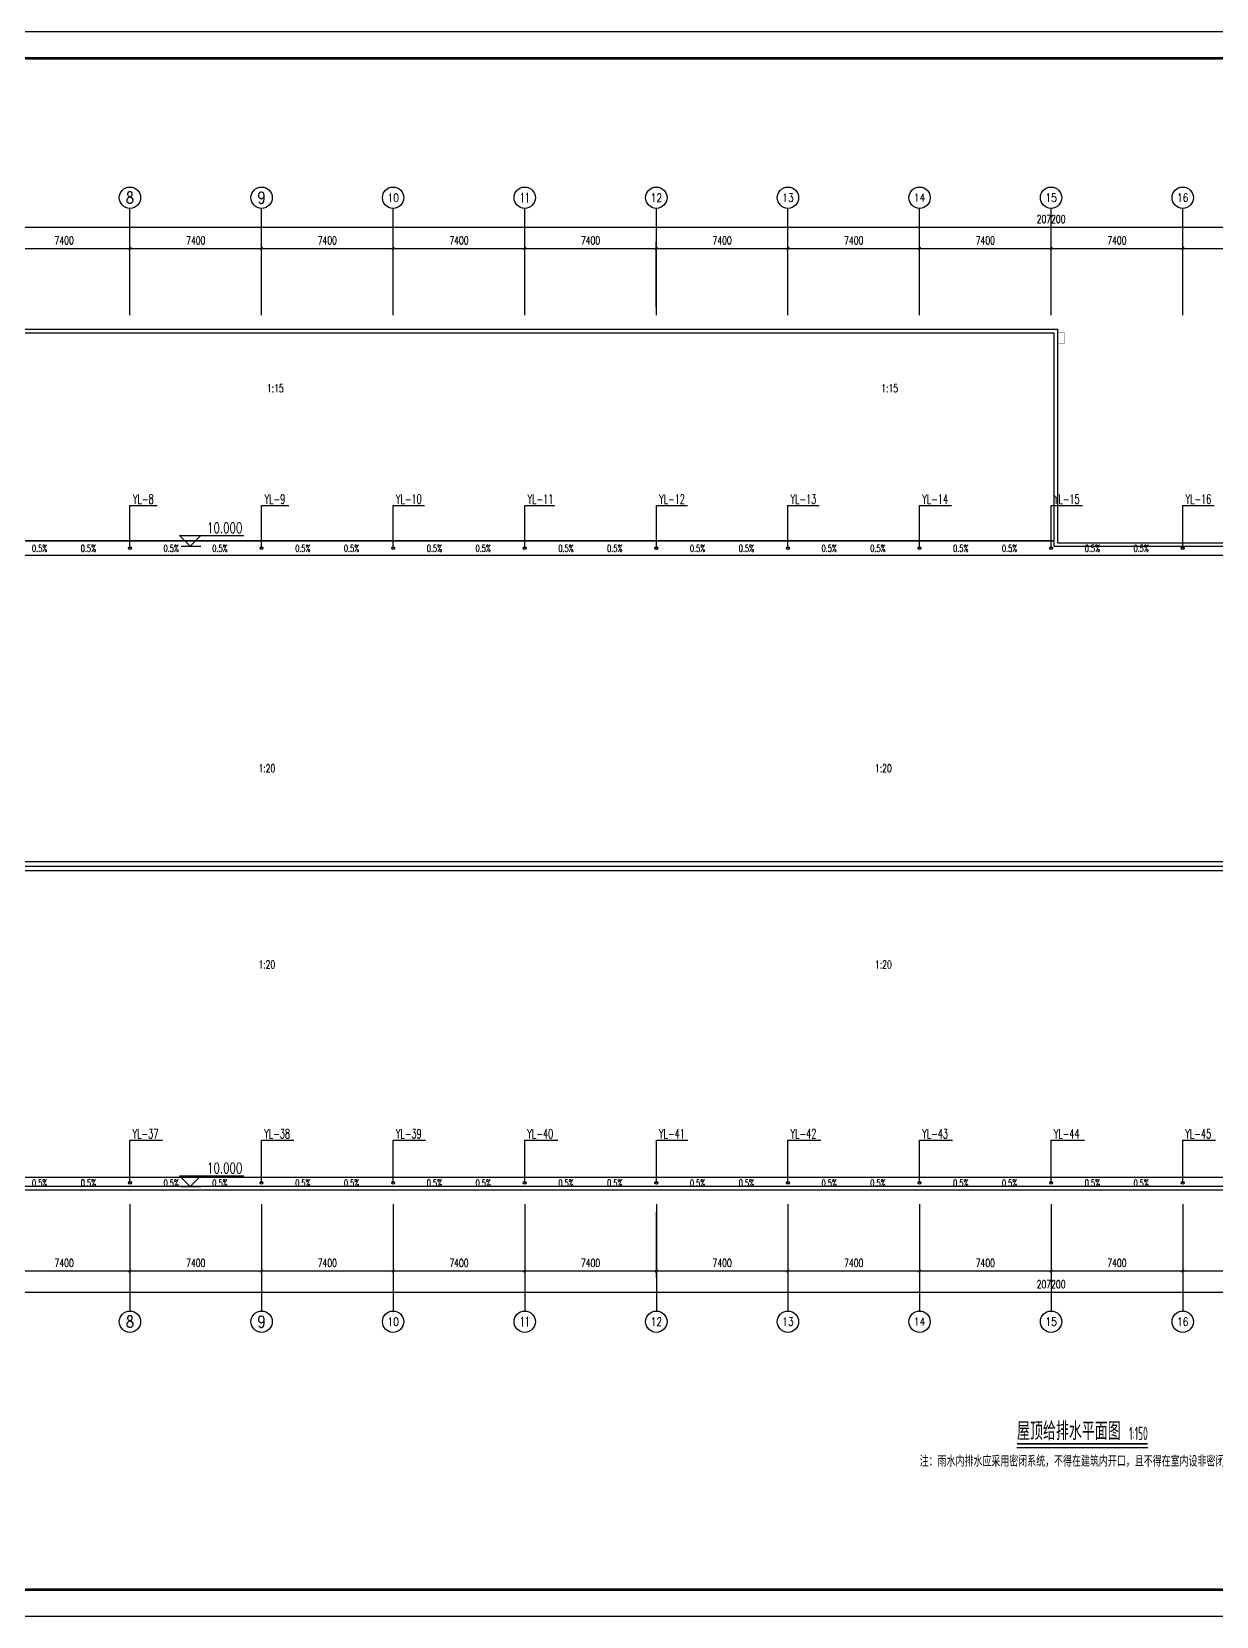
# Model space of a CAD drawing. Extents: x -409572 to -157272, y 600795 to 878326.
# Drawn here: x -344045 to -277429, y 600795 to 689895 of the extents above; entities that cross this region are included whole.
import ezdxf
from ezdxf.enums import TextEntityAlignment as Align

# ---------------------------------------------------------------- set-up
doc = ezdxf.new("R2010")
doc.units = 0
doc.header["$LTSCALE"] = 1000
doc.header["$MEASUREMENT"] = 0
doc.linetypes.add('PHANTOM2', pattern=[1.25, 0.625, -0.125, 0.125, -0.125, 0.125, -0.125])
doc.layers.get('0').update_dxf_attribs({"linetype": 'CONTINUOUS'})
doc.layers.get('DEFPOINTS').update_dxf_attribs({"linetype": 'CONTINUOUS'})
for name, color, linetype in [('AXIS', 3, 'CONTINUOUS'), ('AXIS_TEXT', 7, 'CONTINUOUS'), ('DIM_ELEV', 3, 'CONTINUOUS'), ('DIM_SYMB', 3, 'CONTINUOUS'), ('DIM_雨水', 3, 'CONTINUOUS'), ('PUB_TEXT', 7, 'CONTINUOUS'), ('PUB_TITLE', 4, 'CONTINUOUS'), ('TWT_TEXT', 7, 'CONTINUOUS'), ('VPIPE-雨水', 4, 'PHANTOM2'), ('WIRE-照明', 1, 'CONTINUOUS')]:
    doc.layers.add(name, color=color, linetype=linetype)
doc.styles.add('_TCH_AXIS', font='COMPLEX', dxfattribs={"bigfont": 'GBCBIG'})
doc.styles.add('_TCH_DIM', font='SIMPLEX', dxfattribs={"bigfont": 'GBCBIG'})
doc.styles.add('_TWT_SERIAL', font='COMPLEX', dxfattribs={"width": 0.8, "height": 3.5, "bigfont": 'HZTXT'})
doc.styles.add('COMPLEX', font='COMPLEX')
doc.styles.add('DIM_FONT', font='SIMPLEX.shx', dxfattribs={"width": 0.7})
doc.styles.get("Standard").update_dxf_attribs({"font": 'GBENOR', "bigfont": 'GBCBIG'})
doc.styles.add('STY53', font='COMPLEX', dxfattribs={"width": 0.6, "bigfont": 'HZTXT'})
doc.dimstyles.new('DIMN150', dxfattribs={"dimscale": 1.5, "dimtxt": 300, "dimasz": 100, "dimexe": 250, "dimexo": 300, "dimgap": 150, "dimtad": 1, "dimdec": 0, "dimzin": 0, "dimtxsty": 'DIM_FONT', "dimblk": 'ARCHTICK', "dimcen": 0.09, "dimclrt": 7, "dimazin": 3, "dimtfac": 1, "dimtdec": 0, "dimtix": 1, "dimtmove": 0, "dimatfit": 3, "dimtolj": 1, "dimtzin": 0})

# ---------------------------------------------------------------- blocks, each defined once
blk = doc.blocks.new('_AXISO')
blk.add_circle((0, 0), 0.5)
at = {"layer": 'AXIS_TEXT', "style": 'COMPLEX', "width": 1.041667}
blk.add_attdef('A', text='', height=0.56, dxfattribs=at).set_placement((-0.25, -0.28), (0.25, -0.28), align=Align.FIT)
blk = doc.blocks.new('_ARCHTICK')
at = {"color": 0, "linetype": 'BYBLOCK', "const_width": 0.4}
blk.add_lwpolyline([(-0.5, -0.5), (0.5, 0.5)], dxfattribs=at)
blk = doc.blocks.new('*D118')
at = {"layer": 'AXIS', "color": 0}
for p, q in [((-390319, 542750), (-390319, 537875)), ((-183119, 542750), (-183119, 537875)), ((-390319, 538250), (-183119, 538250))]:
    blk.add_line(p, q, dxfattribs=at)
at = {"layer": 'DEFPOINTS', "color": 0}
for p in [(-390319, 543200), (-183119, 543200), (-183119, 538250)]:
    blk.add_point(p, dxfattribs=at)
at = {"layer": 'AXIS', "color": 0, "xscale": 150, "yscale": 150, "zscale": 150, "rotation": 180}
blk.add_blockref('_ARCHTICK', (-390319, 538250), dxfattribs=at)
at = {"layer": 'AXIS', "color": 0, "xscale": 150, "yscale": 150, "zscale": 150}
blk.add_blockref('_ARCHTICK', (-183119, 538250), dxfattribs=at)
at = {"layer": 'AXIS', "color": 7, "insert": (-286719, 538700), "char_height": 450, "attachment_point": 5, "style": 'DIM_FONT'}
blk.add_mtext('\\A1;207200', dxfattribs=at)
blk = doc.blocks.new('*D125')
at = {"layer": 'AXIS', "color": 0}
for p, q in [((-345919, 542750), (-345919, 539075)), ((-338519, 542750), (-338519, 539075)), ((-345919, 539450), (-338519, 539450))]:
    blk.add_line(p, q, dxfattribs=at)
at = {"layer": 'DEFPOINTS', "color": 0}
for p in [(-345919, 543200), (-338519, 543200), (-338519, 539450)]:
    blk.add_point(p, dxfattribs=at)
at = {"layer": 'AXIS', "color": 0, "xscale": 150, "yscale": 150, "zscale": 150, "rotation": 180}
blk.add_blockref('_ARCHTICK', (-345919, 539450), dxfattribs=at)
at = {"layer": 'AXIS', "color": 0, "xscale": 150, "yscale": 150, "zscale": 150}
blk.add_blockref('_ARCHTICK', (-338519, 539450), dxfattribs=at)
at = {"layer": 'AXIS', "color": 7, "insert": (-342219, 539900), "char_height": 450, "attachment_point": 5, "style": 'DIM_FONT'}
blk.add_mtext('\\A1;7400', dxfattribs=at)
blk = doc.blocks.new('*D126')
at = {"layer": 'AXIS', "color": 0}
for p, q in [((-338519, 542750), (-338519, 539075)), ((-331119, 542750), (-331119, 539075)), ((-338519, 539450), (-331119, 539450))]:
    blk.add_line(p, q, dxfattribs=at)
at = {"layer": 'DEFPOINTS', "color": 0}
for p in [(-338519, 543200), (-331119, 543200), (-331119, 539450)]:
    blk.add_point(p, dxfattribs=at)
at = {"layer": 'AXIS', "color": 0, "xscale": 150, "yscale": 150, "zscale": 150, "rotation": 180}
blk.add_blockref('_ARCHTICK', (-338519, 539450), dxfattribs=at)
at = {"layer": 'AXIS', "color": 0, "xscale": 150, "yscale": 150, "zscale": 150}
blk.add_blockref('_ARCHTICK', (-331119, 539450), dxfattribs=at)
at = {"layer": 'AXIS', "color": 7, "insert": (-334819, 539900), "char_height": 450, "attachment_point": 5, "style": 'DIM_FONT'}
blk.add_mtext('\\A1;7400', dxfattribs=at)
blk = doc.blocks.new('*D127')
at = {"layer": 'AXIS', "color": 0}
for p, q in [((-331119, 542750), (-331119, 539075)), ((-323719, 542750), (-323719, 539075)), ((-331119, 539450), (-323719, 539450))]:
    blk.add_line(p, q, dxfattribs=at)
at = {"layer": 'DEFPOINTS', "color": 0}
for p in [(-331119, 543200), (-323719, 543200), (-323719, 539450)]:
    blk.add_point(p, dxfattribs=at)
at = {"layer": 'AXIS', "color": 0, "xscale": 150, "yscale": 150, "zscale": 150, "rotation": 180}
blk.add_blockref('_ARCHTICK', (-331119, 539450), dxfattribs=at)
at = {"layer": 'AXIS', "color": 0, "xscale": 150, "yscale": 150, "zscale": 150}
blk.add_blockref('_ARCHTICK', (-323719, 539450), dxfattribs=at)
at = {"layer": 'AXIS', "color": 7, "insert": (-327419, 539900), "char_height": 450, "attachment_point": 5, "style": 'DIM_FONT'}
blk.add_mtext('\\A1;7400', dxfattribs=at)
blk = doc.blocks.new('*D128')
at = {"layer": 'AXIS', "color": 0}
for p, q in [((-323719, 542750), (-323719, 539075)), ((-316319, 542750), (-316319, 539075)), ((-323719, 539450), (-316319, 539450))]:
    blk.add_line(p, q, dxfattribs=at)
at = {"layer": 'DEFPOINTS', "color": 0}
for p in [(-323719, 543200), (-316319, 543200), (-316319, 539450)]:
    blk.add_point(p, dxfattribs=at)
at = {"layer": 'AXIS', "color": 0, "xscale": 150, "yscale": 150, "zscale": 150, "rotation": 180}
blk.add_blockref('_ARCHTICK', (-323719, 539450), dxfattribs=at)
at = {"layer": 'AXIS', "color": 0, "xscale": 150, "yscale": 150, "zscale": 150}
blk.add_blockref('_ARCHTICK', (-316319, 539450), dxfattribs=at)
at = {"layer": 'AXIS', "color": 7, "insert": (-320019, 539900), "char_height": 450, "attachment_point": 5, "style": 'DIM_FONT'}
blk.add_mtext('\\A1;7400', dxfattribs=at)
blk = doc.blocks.new('*D129')
at = {"layer": 'AXIS', "color": 0}
for p, q in [((-316319, 542750), (-316319, 539075)), ((-308919, 542750), (-308919, 539075)), ((-316319, 539450), (-308919, 539450))]:
    blk.add_line(p, q, dxfattribs=at)
at = {"layer": 'DEFPOINTS', "color": 0}
for p in [(-316319, 543200), (-308919, 543200), (-308919, 539450)]:
    blk.add_point(p, dxfattribs=at)
at = {"layer": 'AXIS', "color": 0, "xscale": 150, "yscale": 150, "zscale": 150, "rotation": 180}
blk.add_blockref('_ARCHTICK', (-316319, 539450), dxfattribs=at)
at = {"layer": 'AXIS', "color": 0, "xscale": 150, "yscale": 150, "zscale": 150}
blk.add_blockref('_ARCHTICK', (-308919, 539450), dxfattribs=at)
at = {"layer": 'AXIS', "color": 7, "insert": (-312619, 539900), "char_height": 450, "attachment_point": 5, "style": 'DIM_FONT'}
blk.add_mtext('\\A1;7400', dxfattribs=at)
blk = doc.blocks.new('*D130')
at = {"layer": 'AXIS', "color": 0}
for p, q in [((-308919, 542750), (-308919, 539075)), ((-301519, 542750), (-301519, 539075)), ((-308919, 539450), (-301519, 539450))]:
    blk.add_line(p, q, dxfattribs=at)
at = {"layer": 'DEFPOINTS', "color": 0}
for p in [(-308919, 543200), (-301519, 543200), (-301519, 539450)]:
    blk.add_point(p, dxfattribs=at)
at = {"layer": 'AXIS', "color": 0, "xscale": 150, "yscale": 150, "zscale": 150, "rotation": 180}
blk.add_blockref('_ARCHTICK', (-308919, 539450), dxfattribs=at)
at = {"layer": 'AXIS', "color": 0, "xscale": 150, "yscale": 150, "zscale": 150}
blk.add_blockref('_ARCHTICK', (-301519, 539450), dxfattribs=at)
at = {"layer": 'AXIS', "color": 7, "insert": (-305219, 539900), "char_height": 450, "attachment_point": 5, "style": 'DIM_FONT'}
blk.add_mtext('\\A1;7400', dxfattribs=at)
blk = doc.blocks.new('*D131')
at = {"layer": 'AXIS', "color": 0}
for p, q in [((-301519, 542750), (-301519, 539075)), ((-294119, 542750), (-294119, 539075)), ((-301519, 539450), (-294119, 539450))]:
    blk.add_line(p, q, dxfattribs=at)
at = {"layer": 'DEFPOINTS', "color": 0}
for p in [(-301519, 543200), (-294119, 543200), (-294119, 539450)]:
    blk.add_point(p, dxfattribs=at)
at = {"layer": 'AXIS', "color": 0, "xscale": 150, "yscale": 150, "zscale": 150, "rotation": 180}
blk.add_blockref('_ARCHTICK', (-301519, 539450), dxfattribs=at)
at = {"layer": 'AXIS', "color": 0, "xscale": 150, "yscale": 150, "zscale": 150}
blk.add_blockref('_ARCHTICK', (-294119, 539450), dxfattribs=at)
at = {"layer": 'AXIS', "color": 7, "insert": (-297819, 539900), "char_height": 450, "attachment_point": 5, "style": 'DIM_FONT'}
blk.add_mtext('\\A1;7400', dxfattribs=at)
blk = doc.blocks.new('*D132')
at = {"layer": 'AXIS', "color": 0}
for p, q in [((-294119, 542750), (-294119, 539075)), ((-286719, 542750), (-286719, 539075)), ((-294119, 539450), (-286719, 539450))]:
    blk.add_line(p, q, dxfattribs=at)
at = {"layer": 'DEFPOINTS', "color": 0}
for p in [(-294119, 543200), (-286719, 543200), (-286719, 539450)]:
    blk.add_point(p, dxfattribs=at)
at = {"layer": 'AXIS', "color": 0, "xscale": 150, "yscale": 150, "zscale": 150, "rotation": 180}
blk.add_blockref('_ARCHTICK', (-294119, 539450), dxfattribs=at)
at = {"layer": 'AXIS', "color": 0, "xscale": 150, "yscale": 150, "zscale": 150}
blk.add_blockref('_ARCHTICK', (-286719, 539450), dxfattribs=at)
at = {"layer": 'AXIS', "color": 7, "insert": (-290419, 539900), "char_height": 450, "attachment_point": 5, "style": 'DIM_FONT'}
blk.add_mtext('\\A1;7400', dxfattribs=at)
blk = doc.blocks.new('*D133')
at = {"layer": 'AXIS', "color": 0}
for p, q in [((-286719, 542750), (-286719, 539075)), ((-279319, 542750), (-279319, 539075)), ((-286719, 539450), (-279319, 539450))]:
    blk.add_line(p, q, dxfattribs=at)
at = {"layer": 'DEFPOINTS', "color": 0}
for p in [(-286719, 543200), (-279319, 543200), (-279319, 539450)]:
    blk.add_point(p, dxfattribs=at)
at = {"layer": 'AXIS', "color": 0, "xscale": 150, "yscale": 150, "zscale": 150, "rotation": 180}
blk.add_blockref('_ARCHTICK', (-286719, 539450), dxfattribs=at)
at = {"layer": 'AXIS', "color": 0, "xscale": 150, "yscale": 150, "zscale": 150}
blk.add_blockref('_ARCHTICK', (-279319, 539450), dxfattribs=at)
at = {"layer": 'AXIS', "color": 7, "insert": (-283019, 539900), "char_height": 450, "attachment_point": 5, "style": 'DIM_FONT'}
blk.add_mtext('\\A1;7400', dxfattribs=at)
blk = doc.blocks.new('*D134')
at = {"layer": 'AXIS', "color": 0}
for p, q in [((-279319, 542750), (-279319, 539075)), ((-271919, 542750), (-271919, 539075)), ((-279319, 539450), (-271919, 539450))]:
    blk.add_line(p, q, dxfattribs=at)
at = {"layer": 'DEFPOINTS', "color": 0}
for p in [(-279319, 543200), (-271919, 543200), (-271919, 539450)]:
    blk.add_point(p, dxfattribs=at)
at = {"layer": 'AXIS', "color": 0, "xscale": 150, "yscale": 150, "zscale": 150, "rotation": 180}
blk.add_blockref('_ARCHTICK', (-279319, 539450), dxfattribs=at)
at = {"layer": 'AXIS', "color": 0, "xscale": 150, "yscale": 150, "zscale": 150}
blk.add_blockref('_ARCHTICK', (-271919, 539450), dxfattribs=at)
at = {"layer": 'AXIS', "color": 7, "insert": (-275619, 539900), "char_height": 450, "attachment_point": 5, "style": 'DIM_FONT'}
blk.add_mtext('\\A1;7400', dxfattribs=at)
blk = doc.blocks.new('*D165')
at = {"layer": 'AXIS', "color": 0}
for p, q in [((-390319, 593650), (-390319, 598525)), ((-390319, 598150), (-183119, 598150)), ((-183119, 593650), (-183119, 598525))]:
    blk.add_line(p, q, dxfattribs=at)
at = {"layer": 'DEFPOINTS', "color": 0}
for p in [(-183119, 598150), (-390319, 593200), (-183119, 593200)]:
    blk.add_point(p, dxfattribs=at)
at = {"layer": 'AXIS', "color": 0, "xscale": 150, "yscale": 150, "zscale": 150, "rotation": 180}
blk.add_blockref('_ARCHTICK', (-390319, 598150), dxfattribs=at)
at = {"layer": 'AXIS', "color": 0, "xscale": 150, "yscale": 150, "zscale": 150}
blk.add_blockref('_ARCHTICK', (-183119, 598150), dxfattribs=at)
at = {"layer": 'AXIS', "color": 7, "insert": (-286719, 598600), "char_height": 450, "attachment_point": 5, "style": 'DIM_FONT'}
blk.add_mtext('\\A1;207200', dxfattribs=at)
blk = doc.blocks.new('*D172')
at = {"layer": 'AXIS', "color": 0}
for p, q in [((-345919, 593650), (-345919, 597325)), ((-338519, 593650), (-338519, 597325)), ((-345919, 596950), (-338519, 596950))]:
    blk.add_line(p, q, dxfattribs=at)
at = {"layer": 'DEFPOINTS', "color": 0}
for p in [(-338519, 596950), (-345919, 593200), (-338519, 593200)]:
    blk.add_point(p, dxfattribs=at)
at = {"layer": 'AXIS', "color": 0, "xscale": 150, "yscale": 150, "zscale": 150, "rotation": 180}
blk.add_blockref('_ARCHTICK', (-345919, 596950), dxfattribs=at)
at = {"layer": 'AXIS', "color": 0, "xscale": 150, "yscale": 150, "zscale": 150}
blk.add_blockref('_ARCHTICK', (-338519, 596950), dxfattribs=at)
at = {"layer": 'AXIS', "color": 7, "insert": (-342219, 597400), "char_height": 450, "attachment_point": 5, "style": 'DIM_FONT'}
blk.add_mtext('\\A1;7400', dxfattribs=at)
blk = doc.blocks.new('*D173')
at = {"layer": 'AXIS', "color": 0}
for p, q in [((-338519, 593650), (-338519, 597325)), ((-331119, 593650), (-331119, 597325)), ((-338519, 596950), (-331119, 596950))]:
    blk.add_line(p, q, dxfattribs=at)
at = {"layer": 'DEFPOINTS', "color": 0}
for p in [(-331119, 596950), (-338519, 593200), (-331119, 593200)]:
    blk.add_point(p, dxfattribs=at)
at = {"layer": 'AXIS', "color": 0, "xscale": 150, "yscale": 150, "zscale": 150, "rotation": 180}
blk.add_blockref('_ARCHTICK', (-338519, 596950), dxfattribs=at)
at = {"layer": 'AXIS', "color": 0, "xscale": 150, "yscale": 150, "zscale": 150}
blk.add_blockref('_ARCHTICK', (-331119, 596950), dxfattribs=at)
at = {"layer": 'AXIS', "color": 7, "insert": (-334819, 597400), "char_height": 450, "attachment_point": 5, "style": 'DIM_FONT'}
blk.add_mtext('\\A1;7400', dxfattribs=at)
blk = doc.blocks.new('*D174')
at = {"layer": 'AXIS', "color": 0}
for p, q in [((-331119, 593650), (-331119, 597325)), ((-323719, 593650), (-323719, 597325)), ((-331119, 596950), (-323719, 596950))]:
    blk.add_line(p, q, dxfattribs=at)
at = {"layer": 'DEFPOINTS', "color": 0}
for p in [(-323719, 596950), (-331119, 593200), (-323719, 593200)]:
    blk.add_point(p, dxfattribs=at)
at = {"layer": 'AXIS', "color": 0, "xscale": 150, "yscale": 150, "zscale": 150, "rotation": 180}
blk.add_blockref('_ARCHTICK', (-331119, 596950), dxfattribs=at)
at = {"layer": 'AXIS', "color": 0, "xscale": 150, "yscale": 150, "zscale": 150}
blk.add_blockref('_ARCHTICK', (-323719, 596950), dxfattribs=at)
at = {"layer": 'AXIS', "color": 7, "insert": (-327419, 597400), "char_height": 450, "attachment_point": 5, "style": 'DIM_FONT'}
blk.add_mtext('\\A1;7400', dxfattribs=at)
blk = doc.blocks.new('*D175')
at = {"layer": 'AXIS', "color": 0}
for p, q in [((-323719, 593650), (-323719, 597325)), ((-316319, 593650), (-316319, 597325)), ((-323719, 596950), (-316319, 596950))]:
    blk.add_line(p, q, dxfattribs=at)
at = {"layer": 'DEFPOINTS', "color": 0}
for p in [(-316319, 596950), (-323719, 593200), (-316319, 593200)]:
    blk.add_point(p, dxfattribs=at)
at = {"layer": 'AXIS', "color": 0, "xscale": 150, "yscale": 150, "zscale": 150, "rotation": 180}
blk.add_blockref('_ARCHTICK', (-323719, 596950), dxfattribs=at)
at = {"layer": 'AXIS', "color": 0, "xscale": 150, "yscale": 150, "zscale": 150}
blk.add_blockref('_ARCHTICK', (-316319, 596950), dxfattribs=at)
at = {"layer": 'AXIS', "color": 7, "insert": (-320019, 597400), "char_height": 450, "attachment_point": 5, "style": 'DIM_FONT'}
blk.add_mtext('\\A1;7400', dxfattribs=at)
blk = doc.blocks.new('*D176')
at = {"layer": 'AXIS', "color": 0}
for p, q in [((-316319, 593650), (-316319, 597325)), ((-308919, 593650), (-308919, 597325)), ((-316319, 596950), (-308919, 596950))]:
    blk.add_line(p, q, dxfattribs=at)
at = {"layer": 'DEFPOINTS', "color": 0}
for p in [(-308919, 596950), (-316319, 593200), (-308919, 593200)]:
    blk.add_point(p, dxfattribs=at)
at = {"layer": 'AXIS', "color": 0, "xscale": 150, "yscale": 150, "zscale": 150, "rotation": 180}
blk.add_blockref('_ARCHTICK', (-316319, 596950), dxfattribs=at)
at = {"layer": 'AXIS', "color": 0, "xscale": 150, "yscale": 150, "zscale": 150}
blk.add_blockref('_ARCHTICK', (-308919, 596950), dxfattribs=at)
at = {"layer": 'AXIS', "color": 7, "insert": (-312619, 597400), "char_height": 450, "attachment_point": 5, "style": 'DIM_FONT'}
blk.add_mtext('\\A1;7400', dxfattribs=at)
blk = doc.blocks.new('*D177')
at = {"layer": 'AXIS', "color": 0}
for p, q in [((-308919, 593650), (-308919, 597325)), ((-301519, 593650), (-301519, 597325)), ((-308919, 596950), (-301519, 596950))]:
    blk.add_line(p, q, dxfattribs=at)
at = {"layer": 'DEFPOINTS', "color": 0}
for p in [(-301519, 596950), (-308919, 593200), (-301519, 593200)]:
    blk.add_point(p, dxfattribs=at)
at = {"layer": 'AXIS', "color": 0, "xscale": 150, "yscale": 150, "zscale": 150, "rotation": 180}
blk.add_blockref('_ARCHTICK', (-308919, 596950), dxfattribs=at)
at = {"layer": 'AXIS', "color": 0, "xscale": 150, "yscale": 150, "zscale": 150}
blk.add_blockref('_ARCHTICK', (-301519, 596950), dxfattribs=at)
at = {"layer": 'AXIS', "color": 7, "insert": (-305219, 597400), "char_height": 450, "attachment_point": 5, "style": 'DIM_FONT'}
blk.add_mtext('\\A1;7400', dxfattribs=at)
blk = doc.blocks.new('*D178')
at = {"layer": 'AXIS', "color": 0}
for p, q in [((-301519, 593650), (-301519, 597325)), ((-294119, 593650), (-294119, 597325)), ((-301519, 596950), (-294119, 596950))]:
    blk.add_line(p, q, dxfattribs=at)
at = {"layer": 'DEFPOINTS', "color": 0}
for p in [(-294119, 596950), (-301519, 593200), (-294119, 593200)]:
    blk.add_point(p, dxfattribs=at)
at = {"layer": 'AXIS', "color": 0, "xscale": 150, "yscale": 150, "zscale": 150, "rotation": 180}
blk.add_blockref('_ARCHTICK', (-301519, 596950), dxfattribs=at)
at = {"layer": 'AXIS', "color": 0, "xscale": 150, "yscale": 150, "zscale": 150}
blk.add_blockref('_ARCHTICK', (-294119, 596950), dxfattribs=at)
at = {"layer": 'AXIS', "color": 7, "insert": (-297819, 597400), "char_height": 450, "attachment_point": 5, "style": 'DIM_FONT'}
blk.add_mtext('\\A1;7400', dxfattribs=at)
blk = doc.blocks.new('*D179')
at = {"layer": 'AXIS', "color": 0}
for p, q in [((-294119, 593650), (-294119, 597325)), ((-286719, 593650), (-286719, 597325)), ((-294119, 596950), (-286719, 596950))]:
    blk.add_line(p, q, dxfattribs=at)
at = {"layer": 'DEFPOINTS', "color": 0}
for p in [(-286719, 596950), (-294119, 593200), (-286719, 593200)]:
    blk.add_point(p, dxfattribs=at)
at = {"layer": 'AXIS', "color": 0, "xscale": 150, "yscale": 150, "zscale": 150, "rotation": 180}
blk.add_blockref('_ARCHTICK', (-294119, 596950), dxfattribs=at)
at = {"layer": 'AXIS', "color": 0, "xscale": 150, "yscale": 150, "zscale": 150}
blk.add_blockref('_ARCHTICK', (-286719, 596950), dxfattribs=at)
at = {"layer": 'AXIS', "color": 7, "insert": (-290419, 597400), "char_height": 450, "attachment_point": 5, "style": 'DIM_FONT'}
blk.add_mtext('\\A1;7400', dxfattribs=at)
blk = doc.blocks.new('*D180')
at = {"layer": 'AXIS', "color": 0}
for p, q in [((-286719, 593650), (-286719, 597325)), ((-279319, 593650), (-279319, 597325)), ((-286719, 596950), (-279319, 596950))]:
    blk.add_line(p, q, dxfattribs=at)
at = {"layer": 'DEFPOINTS', "color": 0}
for p in [(-279319, 596950), (-286719, 593200), (-279319, 593200)]:
    blk.add_point(p, dxfattribs=at)
at = {"layer": 'AXIS', "color": 0, "xscale": 150, "yscale": 150, "zscale": 150, "rotation": 180}
blk.add_blockref('_ARCHTICK', (-286719, 596950), dxfattribs=at)
at = {"layer": 'AXIS', "color": 0, "xscale": 150, "yscale": 150, "zscale": 150}
blk.add_blockref('_ARCHTICK', (-279319, 596950), dxfattribs=at)
at = {"layer": 'AXIS', "color": 7, "insert": (-283019, 597400), "char_height": 450, "attachment_point": 5, "style": 'DIM_FONT'}
blk.add_mtext('\\A1;7400', dxfattribs=at)
blk = doc.blocks.new('*D181')
at = {"layer": 'AXIS', "color": 0}
for p, q in [((-279319, 593650), (-279319, 597325)), ((-271919, 593650), (-271919, 597325)), ((-279319, 596950), (-271919, 596950))]:
    blk.add_line(p, q, dxfattribs=at)
at = {"layer": 'DEFPOINTS', "color": 0}
for p in [(-271919, 596950), (-279319, 593200), (-271919, 593200)]:
    blk.add_point(p, dxfattribs=at)
at = {"layer": 'AXIS', "color": 0, "xscale": 150, "yscale": 150, "zscale": 150, "rotation": 180}
blk.add_blockref('_ARCHTICK', (-279319, 596950), dxfattribs=at)
at = {"layer": 'AXIS', "color": 0, "xscale": 150, "yscale": 150, "zscale": 150}
blk.add_blockref('_ARCHTICK', (-271919, 596950), dxfattribs=at)
at = {"layer": 'AXIS', "color": 7, "insert": (-275619, 597400), "char_height": 450, "attachment_point": 5, "style": 'DIM_FONT'}
blk.add_mtext('\\A1;7400', dxfattribs=at)
blk = doc.blocks.new('DFD222')
at = {"color": 8}
for p, q in [((-390318.8, 592199.9), (-286568.8, 592199.9)), ((-286568.8, 592199.9), (-286568.8, 580199.9)), ((-390318.8, 580499.9), (-286568.8, 580499.9)), ((-286568.8, 580199.9), (-183118.8, 580199.9)), ((-390318.8, 579699.9), (-183118.8, 579699.9)), ((-183118.8, 562449.9), (-390318.8, 562449.9)), ((-183118.8, 562199.9), (-390318.8, 562199.9)), ((-183118.8, 561949.9), (-390318.8, 561949.9)), ((-183118.8, 544699.9), (-390318.8, 544699.9)), ((-183118.8, 544199.9), (-390318.8, 544199.9))]:
    blk.add_line(p, q, dxfattribs=at)
for points in [[(-390518.8, 592399.9), (-286368.8, 592399.9), (-286368.8, 580399.9), (-182918.8, 580399.9), (-182918.8, 543999.9), (-390518.8, 543999.9)], [(-390318.8, 592199.9), (-286568.8, 592199.9), (-286568.8, 580199.9), (-183118.8, 580199.9), (-183118.8, 544199.9), (-390318.8, 544199.9)], [(-390318.8, 592199.9), (-286568.8, 592199.9), (-286568.8, 580199.9), (-183118.8, 580199.9), (-183118.8, 544199.9), (-390318.8, 544199.9)], [(-390318.8, 592199.9), (-286568.8, 592199.9), (-286568.8, 580499.9), (-390318.8, 580499.9)], [(-390318.8, 579699.9), (-183118.8, 579699.9), (-183118.8, 562449.9), (-390318.8, 562449.9)]]:
    blk.add_lwpolyline(points, close=True, dxfattribs=at)
at = {"color": 8, "const_width": 30}
blk.add_lwpolyline([(-286368.8, 591599.9), (-285968.8, 591599.9), (-285968.8, 592199.9), (-286368.8, 592199.9)], dxfattribs=at)
at = {"color": 8}
for centre in [(-338518.8, 580094.2), (-331118.8, 580094.2), (-323718.8, 580094.2), (-316318.8, 580094.2), (-308918.8, 580094.2), (-301518.8, 580094.2), (-294118.8, 580094.2), (-286718.8, 580094.2), (-279318.8, 580094.2), (-338518.8, 544410.8), (-331118.8, 544410.8), (-323718.8, 544410.8), (-316318.8, 544410.8), (-308918.8, 544410.8), (-301518.8, 544410.8), (-294118.8, 544410.8), (-286718.8, 544410.8), (-279318.8, 544410.8)]:
    blk.add_circle(centre, 80, dxfattribs=at)
at = {"layer": 'AXIS', "color": 8}
for p, q in [((-338518.8, 593199.9), (-338518.8, 599199.9)), ((-331118.8, 593199.9), (-331118.8, 599199.9)), ((-323718.8, 593199.9), (-323718.8, 599199.9)), ((-316318.8, 593199.9), (-316318.8, 599199.9)), ((-308918.8, 593199.9), (-308918.8, 599199.9)), ((-301518.8, 593199.9), (-301518.8, 599199.9)), ((-294118.8, 593199.9), (-294118.8, 599199.9)), ((-286718.8, 593199.9), (-286718.8, 599199.9)), ((-279318.8, 593199.9), (-279318.8, 599199.9)), ((-338518.8, 543199.9), (-338518.8, 537199.9)), ((-331118.8, 543199.9), (-331118.8, 537199.9)), ((-323718.8, 543199.9), (-323718.8, 537199.9)), ((-316318.8, 543199.9), (-316318.8, 537199.9)), ((-308918.8, 543199.9), (-308918.8, 537199.9)), ((-301518.8, 543199.9), (-301518.8, 537199.9)), ((-294118.8, 543199.9), (-294118.8, 537199.9)), ((-286718.8, 543199.9), (-286718.8, 537199.9)), ((-279318.8, 543199.9), (-279318.8, 537199.9))]:
    blk.add_line(p, q, dxfattribs=at)
at = {"layer": 'DIM_ELEV', "color": 8}
for p, q in [((-335134.1, 580199.9), (-335734.1, 580799.9)), ((-335734.1, 580799.9), (-332121.1, 580799.9)), ((-335634.6, 580199.9), (-334534.1, 580199.9)), ((-335134.1, 580199.9), (-334534.1, 580799.9)), ((-335134.1, 544199.9), (-335734.1, 544799.9)), ((-335734.1, 544799.9), (-332121.1, 544799.9)), ((-335134.1, 544199.9), (-334534.1, 544799.9)), ((-335634.6, 544199.9), (-334534.1, 544199.9))]:
    blk.add_line(p, q, dxfattribs=at)
at = {"layer": 'DIM_SYMB', "color": 8}
for points in [[(-330361.4, 588651, 0, 0, 0), (-330361.4, 584688.2, 120, 0, 0), (-330361.4, 584238.2, 0, 0, 0)], [(-295813.2, 588651, 0, 0, 0), (-295813.2, 584688.2, 120, 0, 0), (-295813.2, 584238.2, 0, 0, 0)], [(-340230.6, 580081.2, 0, 0, 0), (-339249.9, 580081.2, 120, 0, 0), (-338799.9, 580081.2, 0, 0, 0)], [(-336806.9, 580081.2, 0, 0, 0), (-337787.6, 580081.2, 120, 0, 0), (-338237.6, 580081.2, 0, 0, 0)], [(-332830.6, 580081.2, 0, 0, 0), (-331849.9, 580081.2, 120, 0, 0), (-331399.9, 580081.2, 0, 0, 0)], [(-329406.9, 580081.2, 0, 0, 0), (-330387.6, 580081.2, 120, 0, 0), (-330837.6, 580081.2, 0, 0, 0)], [(-325430.6, 580081.2, 0, 0, 0), (-324449.9, 580081.2, 120, 0, 0), (-323999.9, 580081.2, 0, 0, 0)], [(-322006.9, 580081.2, 0, 0, 0), (-322987.6, 580081.2, 120, 0, 0), (-323437.6, 580081.2, 0, 0, 0)], [(-318030.6, 580081.2, 0, 0, 0), (-317049.9, 580081.2, 120, 0, 0), (-316599.9, 580081.2, 0, 0, 0)], [(-314606.9, 580081.2, 0, 0, 0), (-315587.6, 580081.2, 120, 0, 0), (-316037.6, 580081.2, 0, 0, 0)], [(-310630.6, 580081.2, 0, 0, 0), (-309649.9, 580081.2, 120, 0, 0), (-309199.9, 580081.2, 0, 0, 0)], [(-307206.9, 580081.2, 0, 0, 0), (-308187.6, 580081.2, 120, 0, 0), (-308637.6, 580081.2, 0, 0, 0)], [(-303230.6, 580081.2, 0, 0, 0), (-302249.9, 580081.2, 120, 0, 0), (-301799.9, 580081.2, 0, 0, 0)], [(-299806.9, 580081.2, 0, 0, 0), (-300787.6, 580081.2, 120, 0, 0), (-301237.6, 580081.2, 0, 0, 0)], [(-295830.6, 580081.2, 0, 0, 0), (-294849.9, 580081.2, 120, 0, 0), (-294399.9, 580081.2, 0, 0, 0)], [(-292406.9, 580081.2, 0, 0, 0), (-293387.6, 580081.2, 120, 0, 0), (-293837.6, 580081.2, 0, 0, 0)], [(-288430.6, 580081.2, 0, 0, 0), (-287449.9, 580081.2, 120, 0, 0), (-286999.9, 580081.2, 0, 0, 0)], [(-285006.9, 580081.2, 0, 0, 0), (-285987.6, 580081.2, 120, 0, 0), (-286437.6, 580081.2, 0, 0, 0)], [(-281030.6, 580081.2, 0, 0, 0), (-280049.9, 580081.2, 120, 0, 0), (-279599.9, 580081.2, 0, 0, 0)], [(-277606.9, 580081.2, 0, 0, 0), (-278587.6, 580081.2, 120, 0, 0), (-279037.6, 580081.2, 0, 0, 0)], [(-330807.3, 568150.2, 0, 0, 0), (-330807.3, 574172.6, 120, 0, 0), (-330807.3, 574622.6, 0, 0, 0)], [(-296137.8, 568150.2, 0, 0, 0), (-296137.8, 574172.6, 120, 0, 0), (-296137.8, 574622.6, 0, 0, 0)], [(-330807.3, 556249.7, 0, 0, 0), (-330807.3, 550227.3, 120, 0, 0), (-330807.3, 549777.3, 0, 0, 0)], [(-296137.8, 556249.7, 0, 0, 0), (-296137.8, 550227.3, 120, 0, 0), (-296137.8, 549777.3, 0, 0, 0)], [(-340230.6, 544397.8, 0, 0, 0), (-339249.9, 544397.8, 120, 0, 0), (-338799.9, 544397.8, 0, 0, 0)], [(-336806.9, 544397.8, 0, 0, 0), (-337787.6, 544397.8, 120, 0, 0), (-338237.6, 544397.8, 0, 0, 0)], [(-332830.6, 544397.8, 0, 0, 0), (-331849.9, 544397.8, 120, 0, 0), (-331399.9, 544397.8, 0, 0, 0)], [(-329406.9, 544397.8, 0, 0, 0), (-330387.6, 544397.8, 120, 0, 0), (-330837.6, 544397.8, 0, 0, 0)], [(-325430.6, 544397.8, 0, 0, 0), (-324449.9, 544397.8, 120, 0, 0), (-323999.9, 544397.8, 0, 0, 0)], [(-322006.9, 544397.8, 0, 0, 0), (-322987.6, 544397.8, 120, 0, 0), (-323437.6, 544397.8, 0, 0, 0)], [(-318030.6, 544397.8, 0, 0, 0), (-317049.9, 544397.8, 120, 0, 0), (-316599.9, 544397.8, 0, 0, 0)], [(-314606.9, 544397.8, 0, 0, 0), (-315587.6, 544397.8, 120, 0, 0), (-316037.6, 544397.8, 0, 0, 0)], [(-310630.6, 544397.8, 0, 0, 0), (-309649.9, 544397.8, 120, 0, 0), (-309199.9, 544397.8, 0, 0, 0)], [(-307206.9, 544397.8, 0, 0, 0), (-308187.6, 544397.8, 120, 0, 0), (-308637.6, 544397.8, 0, 0, 0)], [(-303230.6, 544397.8, 0, 0, 0), (-302249.9, 544397.8, 120, 0, 0), (-301799.9, 544397.8, 0, 0, 0)], [(-299806.9, 544397.8, 0, 0, 0), (-300787.6, 544397.8, 120, 0, 0), (-301237.6, 544397.8, 0, 0, 0)], [(-295830.6, 544397.8, 0, 0, 0), (-294849.9, 544397.8, 120, 0, 0), (-294399.9, 544397.8, 0, 0, 0)], [(-292406.9, 544397.8, 0, 0, 0), (-293387.6, 544397.8, 120, 0, 0), (-293837.6, 544397.8, 0, 0, 0)], [(-288430.6, 544397.8, 0, 0, 0), (-287449.9, 544397.8, 120, 0, 0), (-286999.9, 544397.8, 0, 0, 0)], [(-285006.9, 544397.8, 0, 0, 0), (-285987.6, 544397.8, 120, 0, 0), (-286437.6, 544397.8, 0, 0, 0)], [(-281030.6, 544397.8, 0, 0, 0), (-280049.9, 544397.8, 120, 0, 0), (-279599.9, 544397.8, 0, 0, 0)], [(-277606.9, 544397.8, 0, 0, 0), (-278587.6, 544397.8, 120, 0, 0), (-279037.6, 544397.8, 0, 0, 0)]]:
    blk.add_lwpolyline(points, format="xyseb", dxfattribs=at)
at = {"layer": 'AXIS', "color": 8}
ref = blk.add_blockref('_AXISO', (-338518.8, 599799.9), dxfattribs=dict(at, xscale=1200, yscale=1200, zscale=1200))
ref.add_attrib('A', '8', dxfattribs={"layer": 'AXIS_TEXT', "color": 8, "height": 657.6, "style": '_TCH_AXIS'}).set_placement((-338738, 599471.2), (-338299.6, 599471.2), align=Align.FIT)
ref = blk.add_blockref('_AXISO', (-331118.8, 599799.9), dxfattribs=dict(at, xscale=1200, yscale=1200, zscale=1200))
ref.add_attrib('A', '9', dxfattribs={"layer": 'AXIS_TEXT', "color": 8, "height": 674.8, "style": '_TCH_AXIS', "width": 0.928571}).set_placement((-331327.6, 599462.6), (-330909.9, 599462.6), align=Align.FIT)
ref = blk.add_blockref('_AXISO', (-323718.8, 599799.9), dxfattribs=dict(at, xscale=1200, yscale=1200, zscale=1200))
ref.add_attrib('A', '10', dxfattribs={"layer": 'AXIS_TEXT', "color": 8, "height": 454.4, "style": '_TCH_AXIS', "width": 1.034483}).set_placement((-324043.3, 599572.7), (-323394.2, 599572.7), align=Align.FIT)
ref = blk.add_blockref('_AXISO', (-316318.8, 599799.9), dxfattribs=dict(at, xscale=1200, yscale=1200, zscale=1200))
ref.add_attrib('A', '11', dxfattribs={"layer": 'AXIS_TEXT', "color": 8, "height": 553.45, "style": '_TCH_AXIS', "width": 0.875}).set_placement((-316595.5, 599523.2), (-316042, 599523.2), align=Align.FIT)
ref = blk.add_blockref('_AXISO', (-308918.8, 599799.9), dxfattribs=dict(at, xscale=1200, yscale=1200, zscale=1200))
ref.add_attrib('A', '12', dxfattribs={"layer": 'AXIS_TEXT', "color": 8, "height": 454.4, "style": '_TCH_AXIS', "width": 1.034483}).set_placement((-309243.3, 599572.7), (-308594.2, 599572.7), align=Align.FIT)
ref = blk.add_blockref('_AXISO', (-301518.8, 599799.9), dxfattribs=dict(at, xscale=1200, yscale=1200, zscale=1200))
ref.add_attrib('A', '13', dxfattribs={"layer": 'AXIS_TEXT', "color": 8, "height": 454.4, "style": '_TCH_AXIS', "width": 1.034483}).set_placement((-301843.3, 599572.7), (-301194.2, 599572.7), align=Align.FIT)
ref = blk.add_blockref('_AXISO', (-294118.8, 599799.9), dxfattribs=dict(at, xscale=1200, yscale=1200, zscale=1200))
ref.add_attrib('A', '14', dxfattribs={"layer": 'AXIS_TEXT', "color": 8, "height": 445.3, "style": '_TCH_AXIS'}).set_placement((-294447.4, 599577.3), (-293790.1, 599577.3), align=Align.FIT)
ref = blk.add_blockref('_AXISO', (-286718.8, 599799.9), dxfattribs=dict(at, xscale=1200, yscale=1200, zscale=1200))
ref.add_attrib('A', '15', dxfattribs={"layer": 'AXIS_TEXT', "color": 8, "height": 454.4, "style": '_TCH_AXIS', "width": 1.034483}).set_placement((-287043.3, 599572.7), (-286394.2, 599572.7), align=Align.FIT)
ref = blk.add_blockref('_AXISO', (-279318.8, 599799.9), dxfattribs=dict(at, xscale=1200, yscale=1200, zscale=1200))
ref.add_attrib('A', '16', dxfattribs={"layer": 'AXIS_TEXT', "color": 8, "height": 463.84, "style": '_TCH_AXIS'}).set_placement((-279639, 599568), (-278998.5, 599568), align=Align.FIT)
ref = blk.add_blockref('_AXISO', (-338518.8, 536599.9), dxfattribs=dict(at, xscale=1200, yscale=1200, zscale=1200))
ref.add_attrib('A', '8', dxfattribs={"layer": 'AXIS_TEXT', "color": 8, "height": 657.6, "style": '_TCH_AXIS'}).set_placement((-338738, 536271.2), (-338299.6, 536271.2), align=Align.FIT)
ref = blk.add_blockref('_AXISO', (-331118.8, 536599.9), dxfattribs=dict(at, xscale=1200, yscale=1200, zscale=1200))
ref.add_attrib('A', '9', dxfattribs={"layer": 'AXIS_TEXT', "color": 8, "height": 674.8, "style": '_TCH_AXIS', "width": 0.928571}).set_placement((-331327.6, 536262.6), (-330909.9, 536262.6), align=Align.FIT)
ref = blk.add_blockref('_AXISO', (-323718.8, 536599.9), dxfattribs=dict(at, xscale=1200, yscale=1200, zscale=1200))
ref.add_attrib('A', '10', dxfattribs={"layer": 'AXIS_TEXT', "color": 8, "height": 454.4, "style": '_TCH_AXIS', "width": 1.034483}).set_placement((-324043.3, 536372.7), (-323394.2, 536372.7), align=Align.FIT)
ref = blk.add_blockref('_AXISO', (-316318.8, 536599.9), dxfattribs=dict(at, xscale=1200, yscale=1200, zscale=1200))
ref.add_attrib('A', '11', dxfattribs={"layer": 'AXIS_TEXT', "color": 8, "height": 553.45, "style": '_TCH_AXIS', "width": 0.875}).set_placement((-316595.5, 536323.2), (-316042, 536323.2), align=Align.FIT)
ref = blk.add_blockref('_AXISO', (-308918.8, 536599.9), dxfattribs=dict(at, xscale=1200, yscale=1200, zscale=1200))
ref.add_attrib('A', '12', dxfattribs={"layer": 'AXIS_TEXT', "color": 8, "height": 454.4, "style": '_TCH_AXIS', "width": 1.034483}).set_placement((-309243.3, 536372.7), (-308594.2, 536372.7), align=Align.FIT)
ref = blk.add_blockref('_AXISO', (-301518.8, 536599.9), dxfattribs=dict(at, xscale=1200, yscale=1200, zscale=1200))
ref.add_attrib('A', '13', dxfattribs={"layer": 'AXIS_TEXT', "color": 8, "height": 454.4, "style": '_TCH_AXIS', "width": 1.034483}).set_placement((-301843.3, 536372.7), (-301194.2, 536372.7), align=Align.FIT)
ref = blk.add_blockref('_AXISO', (-294118.8, 536599.9), dxfattribs=dict(at, xscale=1200, yscale=1200, zscale=1200))
ref.add_attrib('A', '14', dxfattribs={"layer": 'AXIS_TEXT', "color": 8, "height": 445.3, "style": '_TCH_AXIS'}).set_placement((-294447.4, 536377.3), (-293790.1, 536377.3), align=Align.FIT)
ref = blk.add_blockref('_AXISO', (-286718.8, 536599.9), dxfattribs=dict(at, xscale=1200, yscale=1200, zscale=1200))
ref.add_attrib('A', '15', dxfattribs={"layer": 'AXIS_TEXT', "color": 8, "height": 454.4, "style": '_TCH_AXIS', "width": 1.034483}).set_placement((-287043.3, 536372.7), (-286394.2, 536372.7), align=Align.FIT)
ref = blk.add_blockref('_AXISO', (-279318.8, 536599.9), dxfattribs=dict(at, xscale=1200, yscale=1200, zscale=1200))
ref.add_attrib('A', '16', dxfattribs={"layer": 'AXIS_TEXT', "color": 8, "height": 463.84, "style": '_TCH_AXIS'}).set_placement((-279639, 536368), (-278998.5, 536368), align=Align.FIT)
at = {"layer": 'PUB_TEXT', "color": 8, "style": '_TCH_DIM', "width": 0.705882}
for s, height, p in [('1:15', 446.25, (-330818.9, 588861)), ('1:15', 446.25, (-296270.7, 588861)), ('10.000', 595, (-334181.1, 580939.9)), ('0.5%%%', 382.5, (-344026.9, 579890)), ('0.5%%%', 382.5, (-341284.9, 579890)), ('0.5%%%', 382.5, (-336626.9, 579890)), ('0.5%%%', 382.5, (-333884.9, 579890)), ('0.5%%%', 382.5, (-329226.9, 579890)), ('0.5%%%', 382.5, (-326484.9, 579890)), ('0.5%%%', 382.5, (-321826.9, 579890)), ('0.5%%%', 382.5, (-319084.9, 579890)), ('0.5%%%', 382.5, (-314426.9, 579890)), ('0.5%%%', 382.5, (-311684.9, 579890)), ('0.5%%%', 382.5, (-307026.9, 579890)), ('0.5%%%', 382.5, (-304284.9, 579890)), ('0.5%%%', 382.5, (-299626.9, 579890)), ('0.5%%%', 382.5, (-296884.9, 579890)), ('0.5%%%', 382.5, (-292226.9, 579890)), ('0.5%%%', 382.5, (-289484.9, 579890)), ('0.5%%%', 382.5, (-284826.9, 579890)), ('0.5%%%', 382.5, (-282084.9, 579890)), ('1:20', 446.25, (-331294.8, 567493.9)), ('1:20', 446.25, (-296625.3, 567493.9)), ('1:20', 446.25, (-331294.8, 556459.7)), ('1:20', 446.25, (-296625.3, 556459.7)), ('10.000', 595, (-334181.1, 544939.9)), ('0.5%%%', 382.5, (-344026.9, 544206.5)), ('0.5%%%', 382.5, (-341284.9, 544206.5)), ('0.5%%%', 382.5, (-336626.9, 544206.5)), ('0.5%%%', 382.5, (-333884.9, 544206.5)), ('0.5%%%', 382.5, (-329226.9, 544206.5)), ('0.5%%%', 382.5, (-326484.9, 544206.5)), ('0.5%%%', 382.5, (-321826.9, 544206.5)), ('0.5%%%', 382.5, (-319084.9, 544206.5)), ('0.5%%%', 382.5, (-314426.9, 544206.5)), ('0.5%%%', 382.5, (-311684.9, 544206.5)), ('0.5%%%', 382.5, (-307026.9, 544206.5)), ('0.5%%%', 382.5, (-304284.9, 544206.5)), ('0.5%%%', 382.5, (-299626.9, 544206.5)), ('0.5%%%', 382.5, (-296884.9, 544206.5)), ('0.5%%%', 382.5, (-292226.9, 544206.5)), ('0.5%%%', 382.5, (-289484.9, 544206.5)), ('0.5%%%', 382.5, (-284826.9, 544206.5)), ('0.5%%%', 382.5, (-282084.9, 544206.5))]:
    blk.add_text(s, height=height, dxfattribs=at).set_placement(p)
at = {"layer": 'AXIS', "color": 8}
for p1, p2, distance, picture, middle in [((-390318.8, 593199.9), (-183118.8, 593199.9), 4950, '*D165', (-286718.8, 598599.9)), ((-345918.8, 593199.9), (-338518.8, 593199.9), 3750, '*D172', (-342218.8, 597399.9)), ((-338518.8, 593199.9), (-331118.8, 593199.9), 3750, '*D173', (-334818.8, 597399.9)), ((-331118.8, 593199.9), (-323718.8, 593199.9), 3750, '*D174', (-327418.8, 597399.9)), ((-323718.8, 593199.9), (-316318.8, 593199.9), 3750, '*D175', (-320018.8, 597399.9)), ((-316318.8, 593199.9), (-308918.8, 593199.9), 3750, '*D176', (-312618.8, 597399.9)), ((-308918.8, 593199.9), (-301518.8, 593199.9), 3750, '*D177', (-305218.8, 597399.9)), ((-301518.8, 593199.9), (-294118.8, 593199.9), 3750, '*D178', (-297818.8, 597399.9)), ((-294118.8, 593199.9), (-286718.8, 593199.9), 3750, '*D179', (-290418.8, 597399.9)), ((-286718.8, 593199.9), (-279318.8, 593199.9), 3750, '*D180', (-283018.8, 597399.9)), ((-279318.8, 593199.9), (-271918.8, 593199.9), 3750, '*D181', (-275618.8, 597399.9)), ((-390318.8, 543199.9), (-183118.8, 543199.9), -4950, '*D118', (-286718.8, 538699.9)), ((-345918.8, 543199.9), (-338518.8, 543199.9), -3750, '*D125', (-342218.8, 539899.9)), ((-338518.8, 543199.9), (-331118.8, 543199.9), -3750, '*D126', (-334818.8, 539899.9)), ((-331118.8, 543199.9), (-323718.8, 543199.9), -3750, '*D127', (-327418.8, 539899.9)), ((-323718.8, 543199.9), (-316318.8, 543199.9), -3750, '*D128', (-320018.8, 539899.9)), ((-316318.8, 543199.9), (-308918.8, 543199.9), -3750, '*D129', (-312618.8, 539899.9)), ((-308918.8, 543199.9), (-301518.8, 543199.9), -3750, '*D130', (-305218.8, 539899.9)), ((-301518.8, 543199.9), (-294118.8, 543199.9), -3750, '*D131', (-297818.8, 539899.9)), ((-294118.8, 543199.9), (-286718.8, 543199.9), -3750, '*D132', (-290418.8, 539899.9)), ((-286718.8, 543199.9), (-279318.8, 543199.9), -3750, '*D133', (-283018.8, 539899.9)), ((-279318.8, 543199.9), (-271918.8, 543199.9), -3750, '*D134', (-275618.8, 539899.9))]:
    dim = blk.add_aligned_dim(p1=p1, p2=p2, distance=distance, dimstyle='DIMN150', dxfattribs=at)
    dim.commit()
    dim.dimension.update_dxf_attribs({"geometry": picture, "text_midpoint": middle})

msp = doc.modelspace()

# ---------------------------------------------------------------- linework, layer by layer
at = {"layer": 'DIM_ELEV', "color": 8, "const_width": 105}
msp.add_lwpolyline([(-288637.8, 610491), (-281283.1, 610491)], dxfattribs=at)
at = {"layer": 'DIM_ELEV', "color": 8}
msp.add_lwpolyline([(-288637.8, 610281), (-281283.1, 610281)], dxfattribs=at)
at = {"layer": 'DIM_雨水'}
for p, q in [((-338518.8, 660856.1), (-338518.8, 663245.8)), ((-338518.8, 663245.8), (-336979.5, 663245.8)), ((-331118.8, 660856.1), (-331118.8, 663245.8)), ((-331118.8, 663245.8), (-329579.5, 663245.8)), ((-323718.8, 660856.1), (-323718.8, 663245.8)), ((-323718.8, 663245.8), (-321957.6, 663245.8)), ((-316318.8, 660856.1), (-316318.8, 663245.8)), ((-316318.8, 663245.8), (-314632.5, 663245.8)), ((-308918.8, 660856.1), (-308918.8, 663245.8)), ((-308918.8, 663245.8), (-307157.6, 663245.8)), ((-301530.1, 660856.1), (-301530.1, 663245.8)), ((-301530.1, 663245.8), (-299768.9, 663245.8)), ((-294118.8, 660856.1), (-294118.8, 663245.8)), ((-294118.8, 663245.8), (-292327.4, 663245.8)), ((-286718.8, 660856.1), (-286718.8, 663245.8)), ((-286718.8, 663245.8), (-284957.6, 663245.8)), ((-279318.8, 660856.1), (-279318.8, 663245.8)), ((-279318.8, 663245.8), (-277557.6, 663245.8)), ((-338518.8, 625172.6), (-338518.8, 627562.4)), ((-338518.8, 627562.4), (-336697.1, 627562.4)), ((-331118.8, 625172.6), (-331118.8, 627562.4)), ((-331118.8, 627562.4), (-329297.1, 627562.4)), ((-323718.8, 625172.6), (-323718.8, 627562.4)), ((-323718.8, 627562.4), (-321897.1, 627562.4)), ((-316318.8, 625172.6), (-316318.8, 627562.4)), ((-316318.8, 627562.4), (-314466.7, 627562.4)), ((-308918.8, 625172.6), (-308918.8, 627562.4)), ((-308918.8, 627562.4), (-307142.5, 627562.4)), ((-301518.8, 625172.6), (-301518.8, 627562.4)), ((-301518.8, 627562.4), (-299666.7, 627562.4)), ((-294118.8, 625172.6), (-294118.8, 627562.4)), ((-294118.8, 627562.4), (-292266.7, 627562.4)), ((-286718.8, 625172.6), (-286718.8, 627562.4)), ((-286718.8, 627562.4), (-284836.2, 627562.4)), ((-279318.8, 625172.6), (-279318.8, 627562.4)), ((-279318.8, 627562.4), (-277466.7, 627562.4))]:
    msp.add_line(p, q, dxfattribs=at)
at = {"layer": 'PUB_TITLE'}
msp.add_lwpolyline([(-409572, 600795), (-157272, 600795), (-157272, 689895), (-409572, 689895)], close=True, dxfattribs=at)
at = {"layer": 'PUB_TITLE', "const_width": 150}
msp.add_lwpolyline([(-405822, 602295), (-158772, 602295), (-158772, 688395), (-405822, 688395)], close=True, dxfattribs=at)
at = {"layer": 'VPIPE-雨水', "linetype": 'CONTINUOUS'}
for centre in [(-338518.8, 660856.1), (-331118.8, 660856.1), (-323718.8, 660856.1), (-316318.8, 660856.1), (-308918.8, 660856.1), (-301530.1, 660856.1), (-294118.8, 660856.1), (-286718.8, 660856.1), (-279318.8, 660856.1), (-338518.8, 625172.6), (-331118.8, 625172.6), (-323718.8, 625172.6), (-316318.8, 625172.6), (-308918.8, 625172.6), (-301518.8, 625172.6), (-294118.8, 625172.6), (-286718.8, 625172.6), (-279318.8, 625172.6)]:
    msp.add_circle(centre, 75, dxfattribs=at)

# ---------------------------------------------------------------- block references
msp.add_blockref('DFD222', (0, 80761.9))

# ---------------------------------------------------------------- texts
at = {"layer": 'TWT_TEXT', "style": '_TWT_SERIAL', "width": 0.64}
for s, p in [('YL-8', (-338348.5, 663350.8)), ('YL-9', (-330948.5, 663350.8)), ('YL-10', (-323566.6, 663350.8)), ('YL-11', (-316161.5, 663350.8)), ('YL-12', (-308766.6, 663350.8)), ('YL-13', (-301377.9, 663350.8)), ('YL-14', (-293968.4, 663350.8)), ('YL-15', (-286566.6, 663350.8)), ('YL-16', (-279166.6, 663350.8)), ('YL-37', (-338370.1, 627667.4)), ('YL-38', (-330970.1, 627667.4)), ('YL-39', (-323570.1, 627667.4)), ('YL-40', (-316171.7, 627667.4)), ('YL-41', (-308767.5, 627667.4)), ('YL-42', (-301371.7, 627667.4)), ('YL-43', (-293971.7, 627667.4)), ('YL-44', (-286573.2, 627667.4)), ('YL-45', (-279171.7, 627667.4))]:
    msp.add_text(s, height=525, dxfattribs=at).set_placement(p)
at = {"layer": 'TWT_TEXT', "color": 8, "style": '_TCH_DIM'}
msp.add_text('屋顶给排水平面图', height=1012.77, dxfattribs=at).set_placement((-288637.8, 610701))
at = {"layer": 'TWT_TEXT', "color": 8, "width": 0.6}
msp.add_text('1:150', height=750, dxfattribs=at).set_placement((-282333.3, 610701))
at = {"layer": 'WIRE-照明', "color": 3, "linetype": 'CONTINUOUS', "style": 'STY53', "width": 0.6}
msp.add_text('注：雨水内排水应采用密闭系统，不得在建筑内开口，且不得在室内设非密闭检查井', height=622.08, dxfattribs=at).set_placement((-284788.3, 609547.5), align=Align.MIDDLE)

doc.saveas('drawing.dxf')
